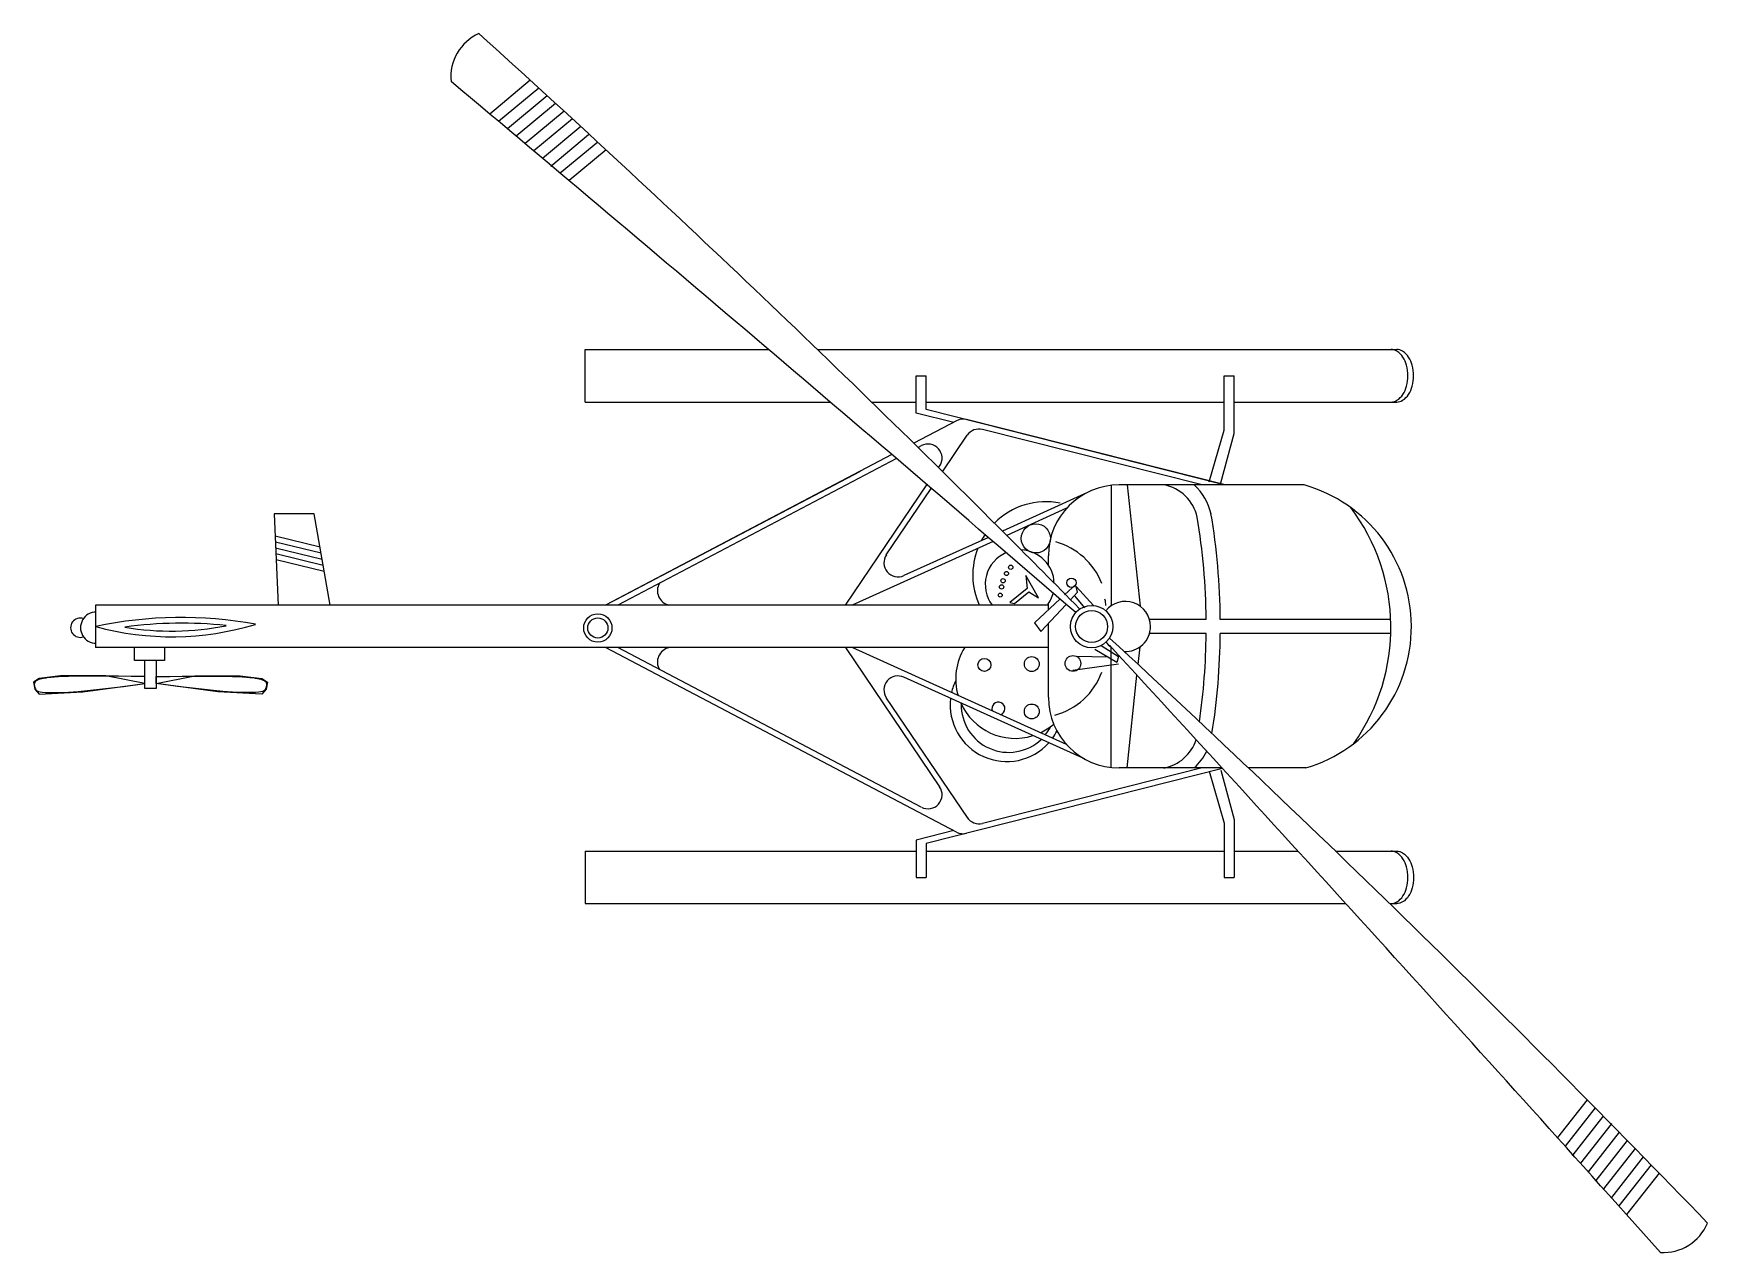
# Model space of a CAD drawing. Extents: x -7.5 to 4.4, y -4.4 to 4.2.
import ezdxf

# ---------------------------------------------------------------- set-up
doc = ezdxf.new("R2010")
doc.units = 0
doc.header["$LTSCALE"] = 0.75
doc.layers.get('0').update_dxf_attribs({"linetype": 'CONTINUOUS'})

msp = doc.modelspace()

# ---------------------------------------------------------------- linework, layer by layer
at = {"color": 0, "linetype": 'BYBLOCK'}
for p, q in [((-3.967, 3.861), (-4.253, 3.622)), ((-3.907, 3.806), (-4.191, 3.57)), ((-3.848, 3.752), (-4.128, 3.518)), ((-3.788, 3.697), (-4.066, 3.465)), ((-3.729, 3.643), (-4.004, 3.413)), ((-3.669, 3.588), (-3.942, 3.361)), ((-3.61, 3.533), (-3.88, 3.309)), ((-3.555, 3.475), (-3.823, 3.252)), ((-3.491, 3.424), (-3.755, 3.204)), ((-3.432, 3.369), (-3.693, 3.152)), ((-3.817, 3.256), (-3.823, 3.252)), ((-3.58, 1.958), (-2.283, 1.958)), ((-3.58, 1.587), (-3.58, 1.958)), ((-1.938, 1.958), (2.156, 1.958)), ((-1.24, 1.509), (-1.24, 1.773)), ((-1.24, 1.773), (-1.17, 1.773)), ((-1.17, 1.533), (-1.17, 1.773)), ((0.937, 1.389), (0.937, 1.773)), ((0.937, 1.773), (1.007, 1.773)), ((1.007, 1.364), (1.007, 1.773)), ((-3.58, 1.587), (-1.847, 1.587)), ((-1.555, 1.587), (-1.24, 1.587)), ((-1.17, 1.587), (0.937, 1.587)), ((1.007, 1.587), (2.156, 1.587)), ((-0.956, 1.454), (-1.257, 1.296)), ((-0.975, 1.442), (-1.24, 1.509)), ((0.926, 1.004), (-1.17, 1.533)), ((0.944, 1.001), (-0.885, 1.463)), ((-1.053, 1.094), (-0.879, 1.352)), ((0.781, 1.001), (-0.771, 1.393)), ((0.83, 1.022), (0.937, 1.389)), ((0.914, 1.015), (1.007, 1.364)), ((-1.411, 1.215), (-3.435, 0.151)), ((-1.379, 1.187), (-3.349, 0.151)), ((-1.204, 1.278), (-1.227, 1.266)), ((-1.637, 1.096), (-3.368, 0.186)), ((-1.082, 1.123), (-1.075, 1.134)), ((-1.74, 0.151), (-1.16, 1.008)), ((-1.451, 0.507), (-1.133, 0.976)), ((0.139, 0.998), (0.137, 0.145)), ((1.503, 1.001), (0.194, 1.001)), ((0.251, 1.001), (0.342, 0.145)), ((-0.051, 0.937), (-0.631, 0.675)), ((-0.177, 0.836), (-0.6, 0.644)), ((-5.777, 0.797), (-5.749, 0.151)), ((-5.495, 0.797), (-5.777, 0.797)), ((-5.381, 0.151), (-5.495, 0.797)), ((-5.453, 0.561), (-5.771, 0.638)), ((-5.446, 0.518), (-5.769, 0.597)), ((-0.696, 0.601), (-1.692, 0.151)), ((-0.729, 0.63), (-1.327, 0.36)), ((-5.438, 0.475), (-5.767, 0.555)), ((-5.431, 0.432), (-5.765, 0.513)), ((-0.306, 0.433), (-0.306, 0.501)), ((-5.423, 0.389), (-5.763, 0.472)), ((-0.375, 0.202), (-0.466, 0.361)), ((-0.466, 0.361), (-0.456, 0.27)), ((-0.456, 0.27), (-0.578, 0.171)), ((-0.544, 0.164), (-0.443, 0.246)), ((-0.443, 0.246), (-0.375, 0.202)), ((-0.11, 0.299), (-0.191, 0.224)), ((-0.152, 0.187), (-0.099, 0.243)), ((-0.11, 0.282), (0.012, 0.149)), ((-0.099, 0.243), (-0.11, 0.282)), ((-0.306, 0.151), (-7.039, 0.151)), ((-7.039, 0.151), (-7.039, -0.149)), ((-0.578, 0.171), (-0.544, 0.164)), ((-0.223, 0.195), (-0.404, 0.027)), ((-0.359, -0.034), (-0.18, 0.157)), ((-0.306, 0.118), (-0.306, 0.162)), ((-0.049, 0.133), (-0.116, 0.216)), ((-0.404, 0.027), (-0.359, -0.034)), ((-0.306, -0.499), (-0.306, 0.023)), ((0.809, 0.051), (0.409, 0.051)), ((2.114, 0.051), (0.909, 0.051)), ((0.809, -0.049), (0.409, -0.049)), ((2.115, -0.049), (0.909, -0.049)), ((-0.306, -0.149), (-7.039, -0.149)), ((-6.765, -0.24), (-6.765, -0.152)), ((-6.553, -0.149), (-6.553, -0.24)), ((-0.956, -1.452), (-3.435, -0.149)), ((-1.204, -1.277), (-3.349, -0.149)), ((-1.74, -0.149), (-1.075, -1.132)), ((-0.177, -0.834), (-1.692, -0.149)), ((0.111, -0.216), (-0.11, -0.211)), ((0.178, -0.255), (0.023, -0.161)), ((0.067, -0.133), (0.189, -0.211)), ((0.139, -0.996), (0.137, -0.144)), ((0.189, -0.211), (0.178, -0.255)), ((0.328, -0.268), (0.342, -0.144)), ((-6.553, -0.24), (-6.765, -0.24)), ((-6.691, -0.437), (-6.691, -0.245)), ((-6.612, -0.24), (-6.612, -0.437)), ((-6.612, -0.403), (-6.612, -0.354)), ((0.189, -0.266), (-0.132, -0.311)), ((0.251, -0.999), (0.32, -0.343)), ((-6.612, -0.437), (-6.691, -0.437)), ((-0.051, -0.935), (-1.327, -0.358)), ((-1.451, -0.505), (-0.879, -1.35)), ((0.926, -1.004), (-1.17, -1.533)), ((0.781, -0.999), (-0.771, -1.391)), ((0.922, -0.999), (0.194, -0.999)), ((0.83, -1.022), (0.937, -1.389)), ((0.914, -1.015), (1.007, -1.364)), ((1.514, -0.999), (1.108, -0.999)), ((0.937, -1.389), (0.937, -1.773)), ((1.007, -1.364), (1.007, -1.773)), ((-0.975, -1.442), (-1.24, -1.509)), ((-1.24, -1.509), (-1.24, -1.773)), ((-1.17, -1.533), (-1.17, -1.773)), ((-3.58, -1.587), (-1.24, -1.587)), ((-3.58, -1.587), (-3.58, -1.958)), ((-1.17, -1.587), (0.937, -1.587)), ((1.007, -1.587), (1.459, -1.587)), ((1.723, -1.587), (2.156, -1.587)), ((-1.24, -1.773), (-1.17, -1.773)), ((0.937, -1.773), (1.007, -1.773)), ((-3.58, -1.958), (1.797, -1.958)), ((2.107, -1.958), (2.156, -1.958)), ((3.502, -3.344), (3.293, -3.612)), ((3.558, -3.401), (3.347, -3.672)), ((3.612, -3.463), (3.401, -3.733)), ((3.672, -3.516), (3.456, -3.793)), ((3.675, -3.512), (3.672, -3.516)), ((3.728, -3.574), (3.51, -3.854)), ((3.785, -3.631), (3.564, -3.914)), ((3.401, -3.733), (3.397, -3.738)), ((3.841, -3.689), (3.618, -3.974)), ((3.898, -3.747), (3.673, -4.035)), ((3.954, -3.805), (3.727, -4.095)), ((4.01, -3.862), (3.781, -4.156))]:
    msp.add_line(p, q, dxfattribs=at)
for points in [[(2.116, 1.587, 0.144127), (2.158, 1.599, 0.107177), (2.2, 1.641, 0.07791), (2.226, 1.699, 0.065127), (2.235, 1.773, 0.065127), (2.226, 1.847, 0.07791), (2.2, 1.904, 0.107177), (2.158, 1.946, 0.144127), (2.116, 1.958, 0.144127)], [(2.156, 1.587, 0.144127), (2.198, 1.599, 0.107177), (2.24, 1.641, 0.07791), (2.266, 1.699, 0.065127), (2.275, 1.773, 0.065127), (2.266, 1.847, 0.07791), (2.24, 1.904, 0.107177), (2.198, 1.946, 0.144127), (2.156, 1.958, 0.144127)], [(2.116, -1.958, 0.144127), (2.158, -1.946, 0.107177), (2.2, -1.904, 0.07791), (2.226, -1.847, 0.065127), (2.235, -1.773, 0.065127), (2.226, -1.699, 0.07791), (2.2, -1.641, 0.107177), (2.158, -1.599, 0.144127), (2.116, -1.587, 0.144127)], [(2.156, -1.587, -0.144127), (2.198, -1.599, -0.107177), (2.24, -1.641, -0.07791), (2.266, -1.699, -0.065127), (2.275, -1.773, -0.065127), (2.266, -1.847, -0.07791), (2.24, -1.904, -0.107177), (2.198, -1.946, -0.144127), (2.156, -1.958, -0.144127)]]:
    msp.add_lwpolyline(points, format="xyb", dxfattribs=at)
for points in [[(-6.691, -0.354), (-6.691, -0.354), (-6.789, -0.352), (-6.877, -0.351), (-6.956, -0.35), (-7.025, -0.35), (-7.087, -0.35), (-7.142, -0.35), (-7.19, -0.351), (-7.232, -0.352), (-7.269, -0.353), (-7.301, -0.355), (-7.329, -0.357), (-7.354, -0.359), (-7.374, -0.361), (-7.392, -0.364), (-7.407, -0.366), (-7.42, -0.369), (-7.431, -0.372), (-7.441, -0.375), (-7.449, -0.378), (-7.455, -0.381), (-7.461, -0.385), (-7.465, -0.389), (-7.468, -0.393), (-7.47, -0.397), (-7.472, -0.402), (-7.473, -0.407), (-7.473, -0.412), (-7.472, -0.418), (-7.471, -0.423), (-7.47, -0.429), (-7.468, -0.434), (-7.465, -0.44), (-7.463, -0.445), (-7.459, -0.45), (-7.453, -0.454), (-7.444, -0.458), (-7.432, -0.461), (-7.416, -0.464), (-7.394, -0.466), (-7.367, -0.467), (-7.332, -0.467), (-7.288, -0.466), (-7.232, -0.463), (-7.162, -0.458), (-7.076, -0.45), (-6.97, -0.438), (-6.843, -0.423), (-6.691, -0.403), (-6.967, -0.349), (-7.287, -0.349), (-7.439, -0.368), (-7.478, -0.393), (-7.469, -0.442), (-7.439, -0.477), (-7.129, -0.462), (-6.691, -0.403)], [(-6.612, -0.354), (-6.612, -0.354), (-6.514, -0.352), (-6.427, -0.351), (-6.348, -0.35), (-6.278, -0.35), (-6.216, -0.35), (-6.162, -0.35), (-6.114, -0.351), (-6.072, -0.352), (-6.035, -0.353), (-6.002, -0.355), (-5.974, -0.357), (-5.95, -0.359), (-5.929, -0.361), (-5.912, -0.364), (-5.896, -0.366), (-5.883, -0.369), (-5.872, -0.372), (-5.863, -0.375), (-5.855, -0.378), (-5.848, -0.381), (-5.843, -0.385), (-5.839, -0.389), (-5.836, -0.393), (-5.833, -0.397), (-5.832, -0.402), (-5.831, -0.407), (-5.831, -0.412), (-5.832, -0.418), (-5.833, -0.423), (-5.834, -0.429), (-5.836, -0.434), (-5.838, -0.44), (-5.841, -0.445), (-5.845, -0.45), (-5.851, -0.454), (-5.859, -0.458), (-5.871, -0.461), (-5.888, -0.464), (-5.909, -0.466), (-5.937, -0.467), (-5.972, -0.467), (-6.016, -0.466), (-6.072, -0.463), (-6.141, -0.458), (-6.228, -0.45), (-6.334, -0.438), (-6.461, -0.423), (-6.612, -0.403), (-6.337, -0.349), (-6.017, -0.349), (-5.865, -0.368), (-5.825, -0.393), (-5.835, -0.442), (-5.865, -0.477), (-6.175, -0.462), (-6.612, -0.403)]]:
    msp.add_lwpolyline(points, dxfattribs=at)
for centre, radius in [((-0.394, 0.623), 0.103), ((-0.602, 0.375), 0.0144), ((-0.572, 0.419), 0.0152), ((-0.636, 0.28), 0.0152), ((-0.626, 0.324), 0.0152), ((-0.143, 0.31), 0.0332), ((-0.646, 0.222), 0.014), ((0, 0), 0.15), ((-3.49, -0.01), 0.1), ((-3.49, -0.01), 0.071), ((0, 0), 0.113), ((-0.758, -0.271), 0.0459), ((-0.423, -0.265), 0.0525), ((-0.132, -0.261), 0.0554), ((-0.423, -0.6), 0.0525)]:
    msp.add_circle(centre, radius, dxfattribs=at)
for centre, radius, start, end in [((-4.192, 3.884), 0.337, 114.3631, 185.3791), ((-72.569, -71.313), 101.771, 44.99528, 47.8937), ((-262.252, -303.751), 401.3, 49.21479, 50.04214), ((-0.909, 1.366), 0.1, 75.8338, 117.7239), ((-0.796, 1.296), 0.1, 75.8338, 145.9012), ((-1.157, 1.19), 0.1, 325.9012, 117.7239), ((0.194, 0.501), 0.5, 90, 180), ((0.454, 0.707), 0.3, 12.7282, 79.1682), ((0.454, 0.707), 0.4, 12.7282, 47.426), ((1.219, -0.001), 1.041, 286.4164, 74.1993), ((-0.322, 0.364), 0.518, 78.8142, 134.8398), ((0.705, -0.007), 1.41, 324.4815, 37.0269), ((-3.681, 0.025), 4.49, 0.3309, 9.585), ((-3.681, 0.025), 4.59, 0.3237, 9.7154), ((-0.322, 0.364), 0.518, 146.3969, 151.8379), ((-72.569, -71.313), 101.771, 44.5853, 44.99528), ((-0.383, 0.126), 0.489, 21.3737, 74.7074), ((-1.368, 0.451), 0.1, 145.9012, 294.3304), ((-0.322, 0.364), 0.518, 158.6069, 203.899), ((-0.508, 0.298), 0.244, 113.0341, 216.9841), ((-0.508, 0.298), 0.244, 2.2452, 87.3952), ((-2.965, 0.253), 0.104, 149.5368, 257.1977), ((-0.508, 0.298), 0.244, 323.0159, 345.518), ((-0.046, 0.153), 0.146, 358.3401, 15.8971), ((0.239, 0.001), 0.177, 0, 141.3609), ((-7.148, -0.008), 0.0682, 70.9308, 289.0692), ((-7.036, -0.008), 0.11, 89.9416, 270.0584), ((-6.435, -2.874), 2.938, 79.7144, 101.8563), ((-6.501, 1.962), 2.034, 254.681, 286.8897), ((-6.435, -2.874), 2.898, 83.697, 97.8737), ((-6.501, 1.962), 1.994, 260.4531, 281.1176), ((0.239, 0.001), 0.177, 266.9247, 360), ((0.239, 0.001), 0.177, 219.0795, 234.582), ((-68.904, -74.861), 101.771, 43.9603, 47.28934), ((-3.681, -0.023), 4.49, 351.6853, 359.6691), ((-3.681, -0.023), 4.59, 350.8184, 359.6763), ((-2.965, -0.251), 0.104, 102.8023, 210.4632), ((-0.541, -0.37), 0.42, 148.28, 196.1773), ((-295.084, -271.965), 401.3, 41.81186, 42.63921), ((-1.368, -0.449), 0.1, 65.6696, 214.0988), ((-0.383, -0.159), 0.483, 284.7399, 340.3329), ((-0.6, -0.554), 0.4, 154.3441, 167.3528), ((-0.6, -0.554), 0.4, 173.2717, 318.0675), ((-0.541, -0.37), 0.42, 203.8092, 287.53), ((-0.587, -0.554), 0.335, 178.9695, 313.4693), ((-0.659, -0.58), 0.0459, 290.0606, 201.2787), ((0.194, -0.499), 0.5, 180, 270), ((-0.541, -0.37), 0.42, 295.162, 310.4984), ((-0.587, -0.554), 0.335, 320.6974, 332.9753), ((-0.6, -0.554), 0.4, 323.9865, 332.526), ((0.454, -0.705), 0.3, 280.8318, 341.6545), ((0.454, -0.705), 0.4, 312.574, 333.9241), ((-1.157, -1.188), 0.1, 242.2761, 34.0988), ((-0.796, -1.294), 0.1, 214.0988, 284.1662), ((-0.909, -1.364), 0.1, 242.2761, 284.1662), ((4.041, -4.087), 0.337, 266.4749, 337.4909)]:
    msp.add_arc(centre, radius, start, end, dxfattribs=at)

doc.saveas('drawing.dxf')
